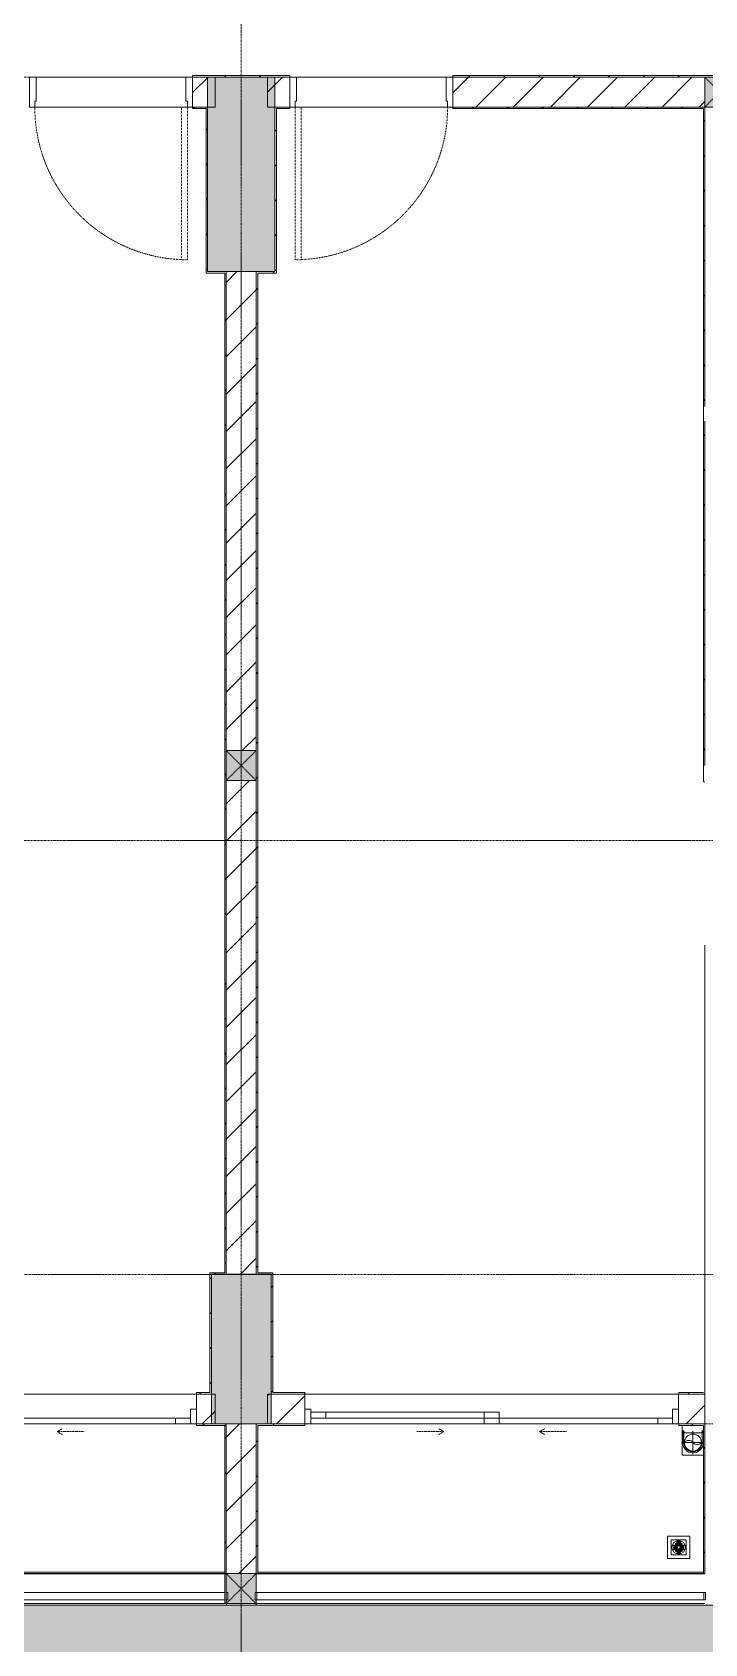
# Model space of a CAD drawing. Header units: millimetres. Extents: x 5359 to 218750, y -16347 to 109893.
# Drawn here: x 90355 to 94853, y 23068 to 33837 of the extents above; entities that cross this region are included whole.
import ezdxf

# ---------------------------------------------------------------- set-up
doc = ezdxf.new("R2010")
doc.units = ezdxf.units.MM
for name, pattern in [('Dash', [6, 3, -3]), ('Grid Line', [22.225, 12.7, -3.175, 3.175, -3.175]), ('IMPORT-CENTER _3_', [10.16, 6.35, -1.27, 1.27, -1.27]), ('NET VAN', [1.06, 0.53, -0.53])]:
    doc.linetypes.add(name, pattern=pattern)
for name, color, linetype, lineweight in [('0-1', 7, 'Continuous', 5), ('A-DETL-GENF-2', 9, 'NET VAN', 9), ('A-DOOR', 31, 'Continuous', 9), ('A-DOOR-FRAM', 31, 'Continuous', 9), ('A-DOOR-HDLN', 31, 'Dash', 9), ('A-FLOR-1', 9, 'Continuous', 9), ('A-FLOR-HRAL', 11, 'Continuous', 9), ('A-FLOR-PATT', 8, 'Continuous', 9), ('A-WALL', 113, 'Continuous', 9), ('A-WALL-1', 53, 'Continuous', 18), ('A-WALL-3', 113, 'Continuous', 18), ('A-WALL-PATT-2', 9, 'Continuous', 9), ('A-WALL-PATT-3', 111, 'Continuous', 9), ('G-IMPT', 8, 'Continuous', 9), ('G-IMPT-1', 8, 'IMPORT-CENTER _3_', 9), ('I-WALL-1', 53, 'Continuous', 18), ('I-WALL-2', 9, 'Continuous', 9), ('I-WALL-3', 2, 'Continuous', 18), ('M-EQPM', 50, 'Continuous', 9), ('S-BEAM-1', 9, 'Continuous', 9), ('S-COLS', 52, 'Continuous', 9), ('S-COLS-1', 253, 'Continuous', 5), ('S-COLS-2', 53, 'Continuous', 18), ('S-COLS-4', 52, 'Continuous', 18), ('S-COLS-5', 52, 'Dash', 9), ('S-COLS-HDLN', 52, 'Dash', 9), ('S-GRID-1', 1, 'Grid Line', 9)]:
    doc.layers.add(name, color=color, linetype=linetype, lineweight=lineweight)
pattern_1 = [(45, (0, 0), (-116.67262, 116.67262), [])]
pattern_2 = [(45, (0, 0), (-124.4508, 124.4508), [])]

# ---------------------------------------------------------------- blocks, each defined once
blk = doc.blocks.new('NCV_TKTC_KET CAU_rvt-1-TKCS_MB ĐỊNH VỊ CỔNG-HÀNG RÀO')
at = {"layer": 'S-COLS-1'}
for points in [[(91978, 32237), (91978, 33537), (91528, 33537), (91528, 32237)], [(91953, 24537), (91953, 25537), (91553, 25537), (91553, 24537)]]:
    blk.add_hatch(color=256, dxfattribs=at).paths.add_polyline_path(points)
at = {"layer": 'S-BEAM-1'}
for p, q in [((91643, 23535), (86478, 23535)), ((94852, 23535), (91853, 23535))]:
    blk.add_line(p, q, dxfattribs=at)
at = {"layer": 'S-COLS-2'}
for p, q in [((91978, 33537), (91528, 33537)), ((91528, 33537), (91528, 32237)), ((91978, 32237), (91978, 33537)), ((91528, 32237), (91978, 32237)), ((91953, 25537), (91553, 25537)), ((91553, 25537), (91553, 24537)), ((91953, 24537), (91953, 25537)), ((91553, 24537), (91953, 24537))]:
    blk.add_line(p, q, dxfattribs=at)
blk = doc.blocks.new('NCV_TKTC_TANG 1_rvt-1-TKCS_MB ĐỊNH VỊ CỔNG-HÀNG RÀO')
at = {"layer": 'A-WALL-PATT-2'}
h = blk.add_hatch(dxfattribs=at)
h.set_pattern_fill('FP_3', color=256, style=0, pattern_type=2)
h.set_pattern_definition(pattern_1)
h.paths.add_polyline_path([(90338, 33327), (90338, 33337), (87478, 33337), (87478, 33327), (90329, 33327)])
h.paths.add_polyline_path([(91528, 33327), (91528, 33337), (91428, 33337), (91428, 33327), (91518, 33327)])
h = blk.add_hatch(dxfattribs=at)
h.set_pattern_fill('FP_3', color=256, style=0, pattern_type=2)
h.set_pattern_definition(pattern_1)
h.paths.add_polyline_path([(91518, 32237), (91528, 32237), (91528, 33327), (91518, 33327), (91518, 32965)])
h = blk.add_hatch(dxfattribs=at)
h.set_pattern_fill('FP_3', color=256, style=0, pattern_type=2)
h.set_pattern_definition(pattern_1)
h.paths.add_polyline_path([(92078, 33327), (92078, 33337), (91978, 33337), (91978, 33327), (92069, 33327)])
h.paths.add_polyline_path([(93168, 33327), (94853, 33327), (94853, 33337), (93168, 33337)])
h = blk.add_hatch(dxfattribs=at)
h.set_pattern_fill('FP_3', color=256, style=0, pattern_type=2)
h.set_pattern_definition(pattern_1)
h.paths.add_polyline_path([(91988, 32237), (91988, 33327), (91978, 33327), (91978, 32237)])
h = blk.add_hatch(dxfattribs=at)
h.set_pattern_fill('FP_3', color=256, style=0, pattern_type=2)
h.set_pattern_definition(pattern_1)
h.paths.add_polyline_path([(94853, 28827), (94853, 33327), (94843, 33327), (94843, 28827)])
h = blk.add_hatch(dxfattribs=at)
h.set_pattern_fill('FP_3', color=256, style=0, pattern_type=2)
h.set_pattern_definition(pattern_1)
h.paths.add_polyline_path([(91653, 25547), (91653, 32237), (91643, 32237), (91643, 25547)])
h = blk.add_hatch(dxfattribs=at)
h.set_pattern_fill('FP_3', color=256, style=0, pattern_type=2)
h.set_pattern_definition(pattern_1)
h.paths.add_polyline_path([(91863, 25547), (91863, 32237), (91853, 32237), (91853, 25547)])
h = blk.add_hatch(dxfattribs=at)
h.set_pattern_fill('FP_3', color=256, style=0, pattern_type=2)
h.set_pattern_definition(pattern_1)
h.paths.add_polyline_path([(91988, 32227), (91988, 32237), (91863, 32237), (91863, 32227)])
h = blk.add_hatch(dxfattribs=at)
h.set_pattern_fill('FP_3', color=256, style=0, pattern_type=2)
h.set_pattern_definition(pattern_1)
h.paths.add_polyline_path([(91543, 24737), (91553, 24737), (91553, 25547), (91543, 25547), (91543, 24747)])
h = blk.add_hatch(dxfattribs=at)
h.set_pattern_fill('FP_3', color=256, style=0, pattern_type=2)
h.set_pattern_definition(pattern_1)
h.paths.add_polyline_path([(91653, 25537), (91653, 25547), (91553, 25547), (91553, 25537)])
h = blk.add_hatch(dxfattribs=at)
h.set_pattern_fill('FP_3', color=256, style=0, pattern_type=2)
h.set_pattern_definition(pattern_1)
h.paths.add_polyline_path([(91953, 24747), (91963, 24747), (91963, 25547), (91953, 25547), (91953, 25075)])
h = blk.add_hatch(dxfattribs=at)
h.set_pattern_fill('FP_3', color=256, style=0, pattern_type=2)
h.set_pattern_definition(pattern_1)
h.paths.add_polyline_path([(88878, 24737), (88953, 24737), (88953, 24747), (88878, 24747)])
h.paths.add_polyline_path([(91453, 24737), (91543, 24737), (91543, 24747), (91453, 24747)])
h = blk.add_hatch(dxfattribs=at)
h.set_pattern_fill('FP_3', color=256, style=0, pattern_type=2)
h.set_pattern_definition(pattern_1)
h.paths.add_polyline_path([(94678, 24737), (94843, 24737), (94843, 24747), (94678, 24747)])
h.paths.add_polyline_path([(91953, 24737), (92178, 24737), (92178, 24747), (91953, 24747)])
h = blk.add_hatch(dxfattribs=at)
h.set_pattern_fill('FP_3', color=256, style=0, pattern_type=2)
h.set_pattern_definition(pattern_1)
h.paths.add_polyline_path([(88953, 24527), (88953, 24537), (88878, 24537), (88878, 24527)])
h.paths.add_polyline_path([(91643, 24527), (91643, 24537), (91453, 24537), (91453, 24527)])
h = blk.add_hatch(dxfattribs=at)
h.set_pattern_fill('FP_3', color=256, style=0, pattern_type=2)
h.set_pattern_definition(pattern_1)
h.paths.add_polyline_path([(91643, 23537), (91653, 23537), (91653, 24537), (91643, 24537), (91643, 24089)])
h = blk.add_hatch(dxfattribs=at)
h.set_pattern_fill('FP_3', color=256, style=0, pattern_type=2)
h.set_pattern_definition(pattern_1)
h.paths.add_polyline_path([(91863, 24527), (92178, 24527), (92178, 24537), (91853, 24537), (91853, 24527)])
h.paths.add_polyline_path([(94843, 24527), (94843, 24537), (94678, 24537), (94678, 24527)])
h = blk.add_hatch(dxfattribs=at)
h.set_pattern_fill('FP_3', color=256, style=0, pattern_type=2)
h.set_pattern_definition(pattern_1)
h.paths.add_polyline_path([(91863, 23537), (91863, 24527), (91853, 24527), (91853, 23537)])
h = blk.add_hatch(dxfattribs=at)
h.set_pattern_fill('FP_3', color=256, style=0, pattern_type=2)
h.set_pattern_definition(pattern_1)
h.paths.add_polyline_path([(94843, 23537), (94853, 23537), (94853, 24537), (94843, 24537), (94843, 24089)])
at = {"layer": 'A-FLOR-1'}
for p, q in [((91383, 33537), (90383, 33537)), ((93123, 33537), (92123, 33537)), ((90373, 33337), (91393, 33337)), ((91393, 33337), (90373, 33337)), ((93133, 33337), (92113, 33337)), ((92113, 33337), (93133, 33337)), ((91453, 24737), (88953, 24737)), ((88953, 24737), (91453, 24737)), ((92178, 24737), (94678, 24737)), ((94678, 24737), (92178, 24737)), ((92218, 24537), (93378, 24537)), ((91853, 23537), (94853, 23537))]:
    blk.add_line(p, q, dxfattribs=at)
at = {"layer": 'A-WALL-1'}
blk.add_line((94853, 27737), (94853, 24737), dxfattribs=at)
at = {"layer": 'I-WALL-1'}
for p, q in [((91528, 33337), (91428, 33337)), ((91428, 33337), (91428, 33327)), ((91428, 33327), (91518, 33327)), ((91518, 33327), (91518, 32237)), ((91528, 33327), (91528, 33337)), ((91528, 32237), (91528, 33327)), ((92078, 33337), (91978, 33337)), ((91978, 33337), (91978, 33327)), ((91978, 33327), (91978, 32237)), ((91988, 33327), (92078, 33327)), ((91988, 32237), (91988, 33327)), ((92078, 33327), (92078, 33337)), ((94853, 33337), (93168, 33337)), ((93168, 33337), (93168, 33327)), ((93168, 33327), (94843, 33327)), ((94843, 33327), (94843, 28827)), ((94853, 33327), (94853, 33337)), ((94853, 31337), (94853, 33327)), ((91518, 32237), (91518, 32227)), ((91518, 32227), (91643, 32227)), ((91643, 32237), (91528, 32237)), ((91653, 32237), (91643, 32237)), ((91643, 32227), (91643, 25547)), ((91653, 25547), (91653, 32237)), ((91863, 32237), (91853, 32237)), ((91853, 32237), (91853, 25547)), ((91978, 32237), (91863, 32237)), ((91863, 25547), (91863, 32227)), ((91863, 32227), (91988, 32227)), ((91988, 32227), (91988, 32237)), ((94853, 28937), (94853, 31237)), ((94843, 28827), (94853, 28827)), ((91553, 25547), (91543, 25547)), ((91543, 25547), (91543, 24747)), ((91643, 25547), (91553, 25547)), ((91553, 24737), (91553, 25537)), ((91553, 25537), (91653, 25537)), ((91653, 25537), (91653, 25547)), ((91853, 25547), (91853, 25537)), ((91853, 25537), (91953, 25537)), ((91953, 25547), (91863, 25547)), ((91963, 25547), (91953, 25547)), ((91953, 25537), (91953, 24747)), ((91963, 24747), (91963, 25547)), ((91543, 24747), (91453, 24747)), ((91453, 24747), (91453, 24737)), ((91453, 24737), (91543, 24737)), ((91543, 24737), (91553, 24737)), ((91953, 24747), (91953, 24737)), ((91953, 24737), (92178, 24737)), ((92178, 24747), (91963, 24747)), ((92178, 24737), (92178, 24747)), ((94843, 24747), (94678, 24747)), ((94678, 24747), (94678, 24737)), ((94678, 24737), (94843, 24737)), ((91643, 24537), (91453, 24537)), ((91453, 24537), (91453, 24527)), ((91453, 24527), (91643, 24527)), ((91653, 24537), (91643, 24537)), ((91643, 24527), (91643, 23537)), ((91653, 23537), (91653, 24537)), ((92178, 24537), (91853, 24537)), ((91853, 24537), (91853, 24527)), ((91853, 24527), (91853, 23537)), ((91863, 24527), (92178, 24527)), ((91863, 23537), (91863, 24527)), ((92178, 24527), (92178, 24537)), ((94843, 24537), (94678, 24537)), ((94678, 24537), (94678, 24527)), ((94678, 24527), (94843, 24527)), ((94853, 24537), (94843, 24537)), ((94843, 24527), (94843, 23537)), ((94853, 23537), (94853, 24537)), ((91643, 23537), (91653, 23537)), ((91853, 23537), (91863, 23537)), ((94843, 23537), (94853, 23537))]:
    blk.add_line(p, q, dxfattribs=at)
at = {"layer": 'I-WALL-2'}
for p, q in [((86488, 23547), (91643, 23547)), ((91643, 23537), (86488, 23537)), ((91863, 23547), (94843, 23547)), ((94843, 23537), (91863, 23537))]:
    blk.add_line(p, q, dxfattribs=at)
blk = doc.blocks.new('FD_05 - FD_05-1000x2200mm-835433-TKCS_MB ĐỊNH VỊ CỔNG-HÀNG RÀO')
at = {"layer": 'A-DETL-GENF-2'}
for p, q in [((510, -100), (470, -100)), ((470, -100), (470, -1120)), ((510, -1120), (510, -100)), ((470, -1120), (510, -1120))]:
    blk.add_line(p, q, dxfattribs=at)
blk.add_arc((510, -100), 1020, 180, 267.7525, dxfattribs=at)
at = {"layer": 'A-DOOR-FRAM'}
for p, q in [((-545, 100), (-500, 100)), ((-545, -100), (-545, 100)), ((-500, 100), (-500, -60)), ((500, 100), (545, 100)), ((500, -60), (500, 100)), ((545, 100), (545, -100)), ((-510, -100), (-545, -100)), ((-500, -60), (-510, -60)), ((-510, -60), (-510, -100)), ((510, -60), (500, -60)), ((510, -100), (510, -60)), ((545, -100), (510, -100))]:
    blk.add_line(p, q, dxfattribs=at)
blk = doc.blocks.new('FD_05 - FD_05-1000x2200mm-835434-TKCS_MB ĐỊNH VỊ CỔNG-HÀNG RÀO')
at = {"layer": 'A-DETL-GENF-2'}
for p, q in [((470, 100), (470, 1120)), ((470, 1120), (510, 1120)), ((510, 1120), (510, 100)), ((510, 100), (470, 100))]:
    blk.add_line(p, q, dxfattribs=at)
blk.add_arc((510, 100), 1020, 92.2475, 180, dxfattribs=at)
at = {"layer": 'A-DOOR-FRAM'}
for p, q in [((-510, 100), (-545, 100)), ((-545, 100), (-545, -100)), ((-510, 60), (-510, 100)), ((-500, 60), (-510, 60)), ((-500, -100), (-500, 60)), ((510, 60), (500, 60)), ((500, 60), (500, -100)), ((545, 100), (510, 100)), ((510, 100), (510, 60)), ((545, -100), (545, 100)), ((-545, -100), (-500, -100)), ((500, -100), (545, -100))]:
    blk.add_line(p, q, dxfattribs=at)
blk = doc.blocks.new('DEG_02-DEG_03 - DEG_02-2500x2400mm-CỬA ĐI 02 CÁNH TRƯỢT-625766-TKCS_MB ĐỊNH VỊ CỔNG-HÀNG RÀO')
at = {"layer": 'A-DOOR'}
for p, q in [((-1110, 100), (-1210, 100)), ((-1210, 100), (-1210, 60)), ((-1210, 60), (-1110, 60)), ((-1110, 60), (-1110, 100)), ((-1110, 100), (-50, 100)), ((-50, 60), (-1110, 60)), ((50, 100), (-50, 100)), ((-50, 100), (-50, 60)), ((50, 60), (-50, 60)), ((-50, 60), (-50, 20)), ((-50, 60), (50, 60)), ((-50, 20), (50, 20)), ((50, 60), (50, 100)), ((50, 20), (50, 60)), ((50, 60), (1110, 60)), ((1110, 20), (50, 20)), ((1210, 60), (1110, 60)), ((1110, 60), (1110, 20)), ((1110, 20), (1210, 20)), ((1210, 20), (1210, 60))]:
    blk.add_line(p, q, dxfattribs=at)
at = {"layer": 'A-DOOR-FRAM'}
for p, q in [((-1210, 100), (-1250, 100)), ((-1250, 100), (-1250, 0)), ((-1250, 0), (-1210, 0)), ((-1210, 0), (-1210, 100)), ((1250, 100), (1210, 100)), ((1210, 100), (1210, 0)), ((1210, 0), (1250, 0)), ((1250, 0), (1250, 100))]:
    blk.add_line(p, q, dxfattribs=at)
at = {"layer": 'A-DOOR-HDLN'}
for p, q in [((-500, 151), (-320, 151)), ((-320, 151), (-355, 171)), ((-320, 151), (-355, 131)), ((320, 151), (355, 171)), ((320, 151), (355, 131)), ((500, 151), (320, 151))]:
    blk.add_line(p, q, dxfattribs=at)
blk = doc.blocks.new('Railing - 50 x 10mm-1251311-TKCS_MB ĐỊNH VỊ CỔNG-HÀNG RÀO')
at = {"layer": 'A-FLOR-HRAL'}
for p, q in [((25, 5), (-25, 5)), ((-25, 5), (-25, -5)), ((25, -5), (25, 5)), ((-25, -5), (25, -5))]:
    blk.add_line(p, q, dxfattribs=at)
blk = doc.blocks.new('Railing - Railing-1602786-TKCS_MB ĐỊNH VỊ CỔNG-HÀNG RÀO')
at = {"layer": 'A-FLOR-HRAL'}
for p, q in [((94847, 23412), (91857, 23412)), ((91857, 23362), (94847, 23362))]:
    blk.add_line(p, q, dxfattribs=at)
at = {"extrusion": (0, 0, -1), "zscale": -1, "rotation": 90}
for p in [(-91852, 23387), (-94852, 23387)]:
    blk.add_blockref('Railing - 50 x 10mm-1251311-TKCS_MB ĐỊNH VỊ CỔNG-HÀNG RÀO', p, dxfattribs=at)
blk = doc.blocks.new('Railing - Railing-1602803-TKCS_MB ĐỊNH VỊ CỔNG-HÀNG RÀO')
at = {"layer": 'A-FLOR-HRAL'}
for p, q in [((91643, 23412), (86483, 23412)), ((86483, 23362), (91643, 23362))]:
    blk.add_line(p, q, dxfattribs=at)
at = {"extrusion": (0, 0, -1), "zscale": -1, "rotation": 90}
for p in [(-86478, 23387), (-91658, 23387)]:
    blk.add_blockref('Railing - 50 x 10mm-1251311-TKCS_MB ĐỊNH VỊ CỔNG-HÀNG RÀO', p, dxfattribs=at)
blk = doc.blocks.new('TKTC_XREF_251221_MB TANG 1 - TKTC_XREF_260130_MB TANG 1_dwg_THU NUOC - THU NUOC-444531-TKCS_MB TẦNG 1-4202124-TKCS_MB ĐỊNH VỊ CỔNG-HÀNG RÀO')
at = {"layer": 'M-EQPM'}
for p, q in [((-23, 11), (41, 11)), ((41, 5), (-23, 5)), ((-11, 23), (28, 23)), ((28, 17), (-11, 17)), ((-1, 36), (19, 36)), ((19, 30), (-1, 30)), ((-23, -14), (41, -14)), ((41, -20), (-23, -20)), ((-11, -26), (28, -26)), ((28, -32), (-11, -32)), ((-1, -38), (19, -38)), ((19, -44), (-1, -44))]:
    blk.add_line(p, q, dxfattribs=at)
at = {"layer": 'M-EQPM', "flags": 128}
for points in [[(84, -79), (84, 71), (-66, 71), (-66, -79)], [(59, -54), (59, 46), (-41, 46), (-41, -54)]]:
    blk.add_lwpolyline(points, close=True, dxfattribs=at)
for points in [[(-23, -1), (1, -1), (1, -7), (-23, -7)], [(41, -7), (17, -7), (17, -1), (41, -1)]]:
    blk.add_lwpolyline(points, dxfattribs=at)
at = {"layer": 'M-EQPM'}
for centre, radius, start, end in [((9, -4), 45, 360, 180), ((9, -4), 45, 360, 180), ((-23, 8), 3, 90, 270), ((-11, 20), 3, 90, 270), ((-1, 33), 3, 90, 270), ((19, 33), 3, 270, 90), ((28, 20), 3, 270, 90), ((41, 8), 3, 270, 90), ((9, -4), 45, 180, 360), ((9, -4), 45, 180, 360), ((-23, -4), 3, 90, 270), ((-23, -17), 3, 90, 270), ((-11, -29), 3, 90, 270), ((-1, -41), 3, 90, 270), ((19, -41), 3, 270, 90), ((28, -29), 3, 270, 90), ((41, -4), 3, 270, 90), ((41, -17), 3, 270, 90)]:
    blk.add_arc(centre, radius, start, end, dxfattribs=at)
blk = doc.blocks.new('TKTC_XREF_251221_MB TANG 1 - TKTC_XREF_260130_MB TANG 1_dwg_CUM U_DN100-V133-TKCS_MB ĐỊNH VỊ CỔNG-HÀNG RÀO')
at = {"layer": 'G-IMPT'}
blk.add_hatch(color=256, dxfattribs=at).paths.add_polyline_path([(61, 0), (59, -16), (53, -31), (43, -43), (30, -53), (16, -59), (0, -61), (0, -57), (15, -55), (28, -49), (40, -40), (49, -29), (55, -15), (57, 0), (55, 15), (49, 28), (40, 40), (28, 49), (15, 55), (0, 57), (0, 61), (16, 59), (30, 53), (43, 43), (53, 30), (59, 16)])
for p, q in [((-79, 67), (-79, 63)), ((-77, 67), (-77, 63)), ((-75, 67), (-75, 63)), ((-73, 69), (-73, 61)), ((-67, 68), (-72, 68)), ((-67, 62), (-72, 62)), ((-65, 69), (0, 69)), ((-79, -63), (-79, -67)), ((-77, -63), (-77, -67)), ((-75, -63), (-75, -67)), ((-73, -61), (-73, -69)), ((-67, -62), (-72, -62)), ((-67, -68), (-72, -68))]:
    blk.add_line(p, q, dxfattribs=at)
at = {"layer": 'G-IMPT', "flags": 128}
for points in [[(-73, 68), (-78, 68), (-78, 62), (-73, 62)], [(-72, 59), (-67, 59), (-67, 71), (-72, 71)], [(-67, 71), (-67, 73), (-65, 73), (-65, 57), (-67, 57), (-67, 59)], [(-65, 61), (0, 61), (0, 57)], [(-73, -62), (-78, -62), (-78, -68), (-73, -68)], [(-67, -69), (-67, -59), (-72, -59)], [(-67, -59), (-67, -57), (-65, -57), (-65, -69)], [(-65, -61), (0, -61), (0, -57)]]:
    blk.add_lwpolyline(points, dxfattribs=at)
at = {"layer": 'G-IMPT'}
for centre, radius, start, end in [((-78, 67), 0.96, 90, 180), ((-78, 63), 0.96, 180, 270), ((-71, 69), 1.56, 112.6199, 247.3801), ((-68, 65), 4.8, 143.1301, 216.8699), ((-71, 61), 1.56, 112.6199, 247.3801), ((0, 0), 69, 270.9247, 90), ((0, 0), 61, 270, 90), ((0, 0), 57, 270, 90), ((-78, -63), 0.96, 90, 180), ((-78, -67), 0.96, 180, 270), ((-71, -61), 1.56, 112.6199, 247.3801), ((-68, -65), 4.8, 143.1301, 216.8699)]:
    blk.add_arc(centre, radius, start, end, dxfattribs=at)
blk = doc.blocks.new('TKTC_XREF_251221_MB TANG 1 - TKTC_XREF_260130_MB TANG 1_dwg_$cc-V134-TKCS_MB ĐỊNH VỊ CỔNG-HÀNG RÀO')
at = {"layer": 'G-IMPT'}
blk.add_circle((0, 0), 0.5, dxfattribs=at)
for centre, radius, start, end in [((0, 0), 0.5, 90, 270), ((0.188, 0.25), 0.313, 126.8699, 233.1301), ((-0.188, -0.25), 0.313, 306.8699, 53.1301)]:
    blk.add_arc(centre, radius, start, end, dxfattribs=at)
at = {"layer": 'G-IMPT-1'}
for p, q in [((-0.673, 0), (0.673, 0)), ((0, -0.673), (0, 0.61))]:
    blk.add_line(p, q, dxfattribs=at)
blk = doc.blocks.new('TKTC_XREF_251221_MB TANG 1 - TKTC_XREF_260130_MB TANG 1_dwg-4202109-TKCS_MB ĐỊNH VỊ CỔNG-HÀNG RÀO')
at = {"layer": 'G-IMPT'}
blk.add_line((-108309, -376869), (-108450, -376869), dxfattribs=at)
at = {"layer": 'G-IMPT', "flags": 128}
for points in [[(-108309, -376869), (-108450, -376869), (-108450, -376820)], [(-108450, -376869), (-108450, -377019), (-108309, -377019)]]:
    blk.add_lwpolyline(points, dxfattribs=at)
at = {"extrusion": (0, 0, -1)}
for name, xscale, yscale, zscale, rotation in [('TKTC_XREF_251221_MB TANG 1 - TKTC_XREF_260130_MB TANG 1_dwg_$cc-V134-TKCS_MB ĐỊNH VỊ CỔNG-HÀNG RÀO', 113.7150000000073, 113.7150000000073, -113.7150000000073, 89.99900866374671), ('TKTC_XREF_251221_MB TANG 1 - TKTC_XREF_260130_MB TANG 1_dwg_CUM U_DN100-V133-TKCS_MB ĐỊNH VỊ CỔNG-HÀNG RÀO', 0.9975000000000007, 0.9975000000000007, -0.9975000000000008, 270.0009913382951)]:
    blk.add_blockref(name, (108378, -376934), dxfattribs=dict(at, xscale=xscale, yscale=yscale, zscale=zscale, rotation=rotation))
at = {"extrusion": (0, 0, -1), "zscale": -1}
blk.add_blockref('TKTC_XREF_251221_MB TANG 1 - TKTC_XREF_260130_MB TANG 1_dwg_THU NUOC - THU NUOC-444531-TKCS_MB TẦNG 1-4202124-TKCS_MB ĐỊNH VỊ CỔNG-HÀNG RÀO', (108465, -377630), dxfattribs=at)
blk = doc.blocks.new('TKTC_XREF_251221_MB TANG 1 - TKTC_XREF_251221_MB TANG 1-2038492-TKCS_MB ĐỊNH VỊ CỔNG-HÀNG RÀO')
blk.add_blockref('TKTC_XREF_251221_MB TANG 1 - TKTC_XREF_260130_MB TANG 1_dwg-4202109-TKCS_MB ĐỊNH VỊ CỔNG-HÀNG RÀO', (169499, 384110))
blk = doc.blocks.new('G1_SOF - BO TRU - 200x200-3050151-TKCS_MB ĐỊNH VỊ CỔNG-HÀNG RÀO')
at = {"layer": 'S-COLS-HDLN'}
for p, q in [((-100, 100), (100, -100)), ((100, 100), (-100, -100))]:
    blk.add_line(p, q, dxfattribs=at)

msp = doc.modelspace()

# ---------------------------------------------------------------- hatches: boundary and pattern name
at = {"layer": 'A-FLOR-PATT'}
h = msp.add_hatch(dxfattribs=at)
h.set_pattern_fill('FP_14', color=256, style=0, pattern_type=2)
h.set_pattern_definition([(0, (167.64, 11.2), (558.8, 558.8), [83.82, -16.764, 22.352, -16.764, -419.1]), (0, (167.64, 11.2), (558.8, 558.8), [-139.7, 83.82, -335.28]), (0, (139.7, 27.94), (558.8, 558.8), [55.88, -41.91, 83.82, -41.91, -335.28]), (0, (139.7, 27.94), (558.8, 558.8), [-223.52, 55.88, -279.4]), (0, (335.3, 251.46), (558.8, 558.8), [69.85, -27.94, 69.85, -391.16]), (0, (55.9, 363.2), (558.8, 558.8), [27.94, -55.88, 27.94, -447.04]), (90, (111.76, 363.2), (-558.8, 558.8), [50.292, -508.508]), (90, (279.4, 27.94), (-558.8, 558.8), [55.88, -502.92]), (90, (419.1, 251.46), (-558.8, 558.8), [55.88, -502.92]), (45, (352.04, 22.35), (0, 558.7996), [55.88, -734.383]), (135, (206.76, 22.35), (-558.7996, 0), [55.88, -734.383]), (63.435, (335.28, 25.15), (-0.0005, 558.8001), [55.88, -1193.635]), (75.964, (307.34, 27.94), (-0.00237, 558.80038), [55.88, -2248.111]), (75.964, (447.04, 251.46), (-0.00237, 558.80038), [44.704, -2259.287]), (75.964, (122.94, 363.22), (-0.00237, 558.80038), [39.116, -2264.875]), (104.036, (251.46, 27.94), (0.00237, 558.80038), [55.88, -2248.111]), (104.036, (391.16, 251.46), (0.00237, 558.80038), [44.704, -2259.287]), (104.036, (100.58, 363.22), (0.00237, 558.80038), [39.116, -2264.875]), (116.565, (223.52, 25.15), (0.0005, 558.8001), [55.88, -1193.634])])
h.paths.add_polyline_path([(95052.6, 23332.4), (95052.6, 23332.4), (95052.6, 24521.1), (95062.6, 24521.1), (95062.6, 23332.4), (95057.6, 23332.4), (95057.6, 23327.4), (95052.6, 23332.3)])
h.paths.add_polyline_path([(111876.9, 20988.2), (116092.6, 20990), (116092.6, 24536.9), (115052.6, 24536.9), (115052.6, 24526.9), (111462.6, 24526.9), (111462.6, 23335.3), (111452.6, 23336.9), (111452.6, 23325.3), (111252.6, 23325.3), (111252.5, 23335.3), (108177.6, 23335.3), (108177.6, 23325.3), (107967.6, 23325.3), (107967.6, 24535.2), (106852.6, 24535.2), (106852.6, 24526.9), (103262.6, 24526.9), (103262.6, 23337.4), (103262.6, 23335.3), (103262.6, 23325.3), (99767.6, 23325.3), (99767.6, 23335.3), (99767.6, 23337.4), (99767.6, 24526.1), (95062.6, 24526.1), (95062.6, 24536.1), (95052.6, 24536.9), (95052.6, 23327.4), (86277.6, 23327.4), (86277.6, 23337.4), (86267.6, 23337.4), (86267.6, 24526.9), (83752.6, 24526.9), (83752.6, 20988.2), (102193.5, 20988.2)])
at = {"layer": 'A-WALL-PATT-3'}
h = msp.add_hatch(dxfattribs=at)
h.set_pattern_fill('FP_32', color=256, style=0, pattern_type=2)
h.set_pattern_definition(pattern_1)
h.paths.add_polyline_path([(101367.6, 33536.9), (104202.6, 33536.9), (104202.6, 33546.9), (101367.6, 33546.9)])
h.paths.add_polyline_path([(86652.3, 33536.9), (90337.6, 33536.9), (90337.6, 33546.9), (85247.6, 33546.9), (85247.6, 33536.9), (86457.8, 33536.9)])
h.paths.add_polyline_path([(94852.4, 33536.9), (100277.6, 33536.9), (100277.6, 33546.9), (93167.6, 33546.9), (93167.6, 33536.9)])
h.paths.add_polyline_path([(92077.6, 33536.9), (92075.4, 33546.9), (91427.6, 33546.9), (91427.6, 33536.9), (91927.6, 33536.9)])
h.paths.add_polyline_path([(83327.6, 33536.9), (84257.6, 33536.9), (84255.4, 33546.9), (83317.6, 33546.9), (83317.6, 33536.9)])
h = msp.add_hatch(dxfattribs=at)
h.set_pattern_fill('FP_1', color=256, style=0, pattern_type=2)
h.set_pattern_definition(pattern_2)
h.paths.add_polyline_path([(90089.1, 33336.9), (90337.6, 33336.9), (90337.6, 33536.9), (86852.3, 33536.9), (86852.3, 33336.9), (87668.3, 33336.9)])
h.paths.add_polyline_path([(86155.2, 33336.9), (86652.3, 33336.9), (86652.3, 33536.9), (85247.6, 33536.9), (85247.6, 33336.9), (85877.6, 33336.9)])
h.paths.add_polyline_path([(91577.6, 33336.9), (91577.6, 33536.9), (91427.6, 33536.9), (91427.6, 33336.9)])
h.paths.add_polyline_path([(83777.6, 33336.9), (84257.6, 33336.9), (84257.6, 33536.9), (83777.6, 33536.9), (83777.6, 33376.9)])
h = msp.add_hatch(dxfattribs=at)
h.set_pattern_fill('FP_1', color=256, style=0, pattern_type=2)
h.set_pattern_definition(pattern_2)
h.paths.add_polyline_path([(99772.6, 33336.9), (99777.6, 33336.9), (99777.6, 33536.9), (95052.4, 33536.9), (95052.4, 33336.9), (97351.7, 33336.9)])
h.paths.add_polyline_path([(92077.6, 33336.9), (92077.6, 33536.9), (91927.6, 33536.9), (91927.6, 33336.9)])
h.paths.add_polyline_path([(93167.6, 33336.9), (94852.4, 33336.9), (94852.4, 33536.9), (93167.6, 33536.9), (93167.6, 33376.9)])
h = msp.add_hatch(dxfattribs=at)
h.set_pattern_fill('FP_1', color=256, style=0, pattern_type=2)
h.set_pattern_definition(pattern_2)
h.paths.add_polyline_path([(91852.6, 25536.9), (91852.6, 28836.9), (91652.6, 28836.9), (91652.6, 25536.9)])
h.paths.add_polyline_path([(91652.6, 29036.9), (91852.6, 29036.9), (91852.6, 32237), (91652.6, 32237), (91652.6, 30992.8)])
h = msp.add_hatch(dxfattribs=at)
h.set_pattern_fill('FP_1', color=256, style=0, pattern_type=2)
h.set_pattern_definition(pattern_2)
h.paths.add_polyline_path([(91577.6, 24536.9), (91577.6, 24736.9), (91452.6, 24736.9), (91452.6, 24536.9)])
h.paths.add_polyline_path([(86477.6, 24536.9), (86877.6, 24536.9), (86877.6, 24736.9), (86477.6, 24736.9), (86477.6, 24582.1)])
h.paths.add_polyline_path([(88677.5, 24536.9), (88677.5, 24736.9), (88277.6, 24736.9), (88277.6, 24536.9)])
h.paths.add_polyline_path([(88877.5, 24536.9), (88952.6, 24536.9), (88952.6, 24736.9), (88877.5, 24736.9), (88877.5, 24636.9)])
h = msp.add_hatch(dxfattribs=at)
h.set_pattern_fill('FP_1', color=256, style=0, pattern_type=2)
h.set_pattern_definition(pattern_2)
h.paths.add_polyline_path([(94852.6, 24536.9), (94852.6, 24736.9), (94677.6, 24736.9), (94677.6, 24536.9)])
h.paths.add_polyline_path([(92177.6, 24536.9), (92177.6, 24736.9), (91927.6, 24736.9), (91927.6, 24536.9)])
h = msp.add_hatch(dxfattribs=at)
h.set_pattern_fill('FP_1', color=256, style=0, pattern_type=2)
h.set_pattern_definition(pattern_2)
h.paths.add_polyline_path([(91852.6, 23536.9), (91852.6, 24537.4), (91652.6, 24537.4), (91652.6, 23536.9)])
at = {"layer": 'S-COLS-1'}
for points in [[(94852.4, 33336.9), (95052.4, 33336.9), (95052.4, 33536.9), (94852.4, 33536.9)], [(91652.6, 28836.9), (91852.6, 28836.9), (91852.6, 29036.9), (91652.6, 29036.9)], [(91852.6, 23336.9), (91852.6, 23362.4), (91847.5, 23362.4), (91847.5, 23412.4), (91852.6, 23412.4), (91852.6, 23536.9), (91652.6, 23536.9), (91652.6, 23412.4), (91662.6, 23412.4), (91662.6, 23362.4), (91652.6, 23362.4), (91652.6, 23336.9), (91847.5, 23336.9)]]:
    msp.add_hatch(color=256, dxfattribs=at).paths.add_polyline_path(points)

# ---------------------------------------------------------------- linework, layer by layer
at = {"layer": 'A-WALL'}
for p, q in [((90382.6, 33536.9), (91382.6, 33536.9)), ((91577.6, 33536.9), (91427.6, 33536.9)), ((91427.6, 33536.9), (91577.6, 33536.9)), ((92077.6, 33536.9), (91927.6, 33536.9)), ((91927.6, 33536.9), (92077.6, 33536.9)), ((92122.6, 33536.9), (93122.6, 33536.9)), ((94852.4, 33536.9), (93167.6, 33536.9)), ((93167.6, 33536.9), (94852.4, 33536.9)), ((94852.4, 33336.9), (94852.4, 33536.9)), ((91392.6, 33336.9), (90372.6, 33336.9)), ((93132.6, 33336.9), (92112.6, 33336.9)), ((91652.6, 29036.9), (91852.6, 29036.9)), ((91852.6, 28836.9), (91652.6, 28836.9)), ((88952.6, 24736.9), (91452.6, 24736.9)), ((92177.6, 24736.9), (94677.6, 24736.9)), ((94852.6, 24536.9), (94852.6, 24736.9)), ((93377.6, 24536.9), (92217.6, 24536.9)), ((91652.6, 23536.9), (91852.6, 23536.9)), ((86477.6, 23337.4), (91642.6, 23337.4)), ((91653.6, 23327.4), (86477.6, 23327.4)), ((91852.6, 23337.4), (94852.6, 23337.4)), ((95052.6, 23327.4), (91852.6, 23327.4))]:
    msp.add_line(p, q, dxfattribs=at)
at = {"layer": 'A-WALL-3'}
for p, q in [((91577.6, 33336.9), (91577.6, 33536.9)), ((91927.6, 33536.9), (91927.6, 33336.9)), ((91427.6, 33336.9), (91577.6, 33336.9)), ((91927.6, 33336.9), (92077.6, 33336.9)), ((93167.6, 33336.9), (94852.4, 33336.9)), ((91852.6, 32237), (91652.6, 32237)), ((91652.6, 32237), (91652.6, 29036.9)), ((91852.6, 29036.9), (91852.6, 32237)), ((91652.6, 28836.9), (91652.6, 25536.9)), ((91852.6, 25536.9), (91852.6, 28836.9)), ((91652.6, 25536.9), (91852.6, 25536.9)), ((91577.6, 24736.9), (91452.6, 24736.9)), ((91452.6, 24736.9), (91452.6, 24636.9)), ((91577.6, 24536.9), (91577.6, 24736.9)), ((92177.6, 24736.9), (91927.6, 24736.9)), ((91927.6, 24736.9), (91927.6, 24536.9)), ((92177.6, 24636.9), (92177.6, 24736.9)), ((94852.6, 24736.9), (94677.6, 24736.9)), ((94677.6, 24736.9), (94677.6, 24636.9)), ((91452.6, 24536.9), (91577.6, 24536.9)), ((91652.6, 24530.2), (91642.6, 24530.2)), ((91642.6, 24530.2), (91642.6, 23337.4)), ((91852.6, 24537.4), (91652.6, 24537.4)), ((91652.6, 24537.4), (91652.6, 23536.9)), ((91652.6, 23412.4), (91652.6, 24530.2)), ((91852.6, 23536.9), (91852.6, 24537.4)), ((91927.6, 24536.9), (92177.6, 24536.9)), ((94677.6, 24536.9), (94852.6, 24536.9)), ((91642.6, 23337.4), (91652.6, 23337.4)), ((91652.6, 23337.4), (91652.6, 23362.4)), ((91852.6, 23337.4), (91653.6, 23337.4)), ((91653.6, 23337.4), (91653.6, 23327.4)), ((91653.6, 23327.4), (91852.6, 23327.4)), ((91852.6, 23327.4), (91852.6, 23337.4))]:
    msp.add_line(p, q, dxfattribs=at)
at = {"layer": 'I-WALL-3'}
for p, q in [((92077.6, 33546.9), (91427.6, 33546.9)), ((91427.6, 33546.9), (91427.6, 33536.9)), ((91577.6, 33536.9), (91927.6, 33536.9)), ((92077.6, 33536.9), (92077.6, 33546.9)), ((100277.6, 33546.9), (93167.6, 33546.9)), ((93167.6, 33546.9), (93167.6, 33536.9)), ((94852.4, 33536.9), (95052.4, 33536.9))]:
    msp.add_line(p, q, dxfattribs=at)
at = {"layer": 'S-COLS'}
for p, q in [((94852.4, 33536.9), (94852.4, 33336.9)), ((91852.6, 29036.9), (91652.6, 29036.9)), ((91652.6, 28836.9), (91852.6, 28836.9)), ((91852.6, 23536.9), (91652.6, 23536.9))]:
    msp.add_line(p, q, dxfattribs=at)
at = {"layer": 'S-COLS-4'}
for p, q in [((95052.4, 33536.9), (94852.4, 33536.9)), ((94852.4, 33336.9), (95052.4, 33336.9)), ((91652.6, 29036.9), (91652.6, 28836.9)), ((91852.6, 28836.9), (91852.6, 29036.9)), ((91652.6, 23536.9), (91652.6, 23412.4)), ((91852.6, 23412.4), (91852.6, 23536.9)), ((91652.6, 23362.4), (91652.6, 23336.9)), ((91652.6, 23336.9), (91852.6, 23336.9)), ((91852.6, 23336.9), (91852.6, 23362.4))]:
    msp.add_line(p, q, dxfattribs=at)
at = {"layer": 'S-GRID-1'}
for p, q in [((91752.6, 13102.5), (91752.6, 80482.7)), ((135474.6, 33536.9), (24837.1, 33536.9)), ((135474.6, 28436.9), (24837.1, 28436.9)), ((132680.6, 25536.9), (27631.1, 25536.9)), ((135474.6, 24536.9), (24837.1, 24536.9))]:
    msp.add_line(p, q, dxfattribs=at)

# ---------------------------------------------------------------- block references
at = {"layer": '0-1'}
for name in ['NCV_TKTC_KET CAU_rvt-1-TKCS_MB ĐỊNH VỊ CỔNG-HÀNG RÀO', 'NCV_TKTC_TANG 1_rvt-1-TKCS_MB ĐỊNH VỊ CỔNG-HÀNG RÀO']:
    msp.add_blockref(name, (0, 0), dxfattribs=at)
at = {"layer": 'A-DOOR'}
msp.add_blockref('FD_05 - FD_05-1000x2200mm-835433-TKCS_MB ĐỊNH VỊ CỔNG-HÀNG RÀO', (90882.6, 33436.9), dxfattribs=at)
at = {"layer": 'A-DOOR', "rotation": 180}
for name, p in [('FD_05 - FD_05-1000x2200mm-835434-TKCS_MB ĐỊNH VỊ CỔNG-HÀNG RÀO', (92622.6, 33436.9)), ('DEG_02-DEG_03 - DEG_02-2500x2400mm-CỬA ĐI 02 CÁNH TRƯỢT-625766-TKCS_MB ĐỊNH VỊ CỔNG-HÀNG RÀO', (90202.6, 24636.9)), ('DEG_02-DEG_03 - DEG_02-2500x2400mm-CỬA ĐI 02 CÁNH TRƯỢT-625766-TKCS_MB ĐỊNH VỊ CỔNG-HÀNG RÀO', (93427.6, 24636.9))]:
    msp.add_blockref(name, p, dxfattribs=at)
at = {"layer": 'A-FLOR-HRAL'}
for name in ['Railing - Railing-1602803-TKCS_MB ĐỊNH VỊ CỔNG-HÀNG RÀO', 'Railing - Railing-1602786-TKCS_MB ĐỊNH VỊ CỔNG-HÀNG RÀO']:
    msp.add_blockref(name, (0, 0), dxfattribs=at)
at = {"layer": 'M-EQPM'}
msp.add_blockref('TKTC_XREF_251221_MB TANG 1 - TKTC_XREF_251221_MB TANG 1-2038492-TKCS_MB ĐỊNH VỊ CỔNG-HÀNG RÀO', (33652.6, 17236.9), dxfattribs=at)
at = {"layer": 'S-COLS-5'}
for p in [(94952.4, 33436.9), (91752.6, 28936.9), (91752.6, 23436.9)]:
    msp.add_blockref('G1_SOF - BO TRU - 200x200-3050151-TKCS_MB ĐỊNH VỊ CỔNG-HÀNG RÀO', p, dxfattribs=at)

doc.saveas('drawing.dxf')
